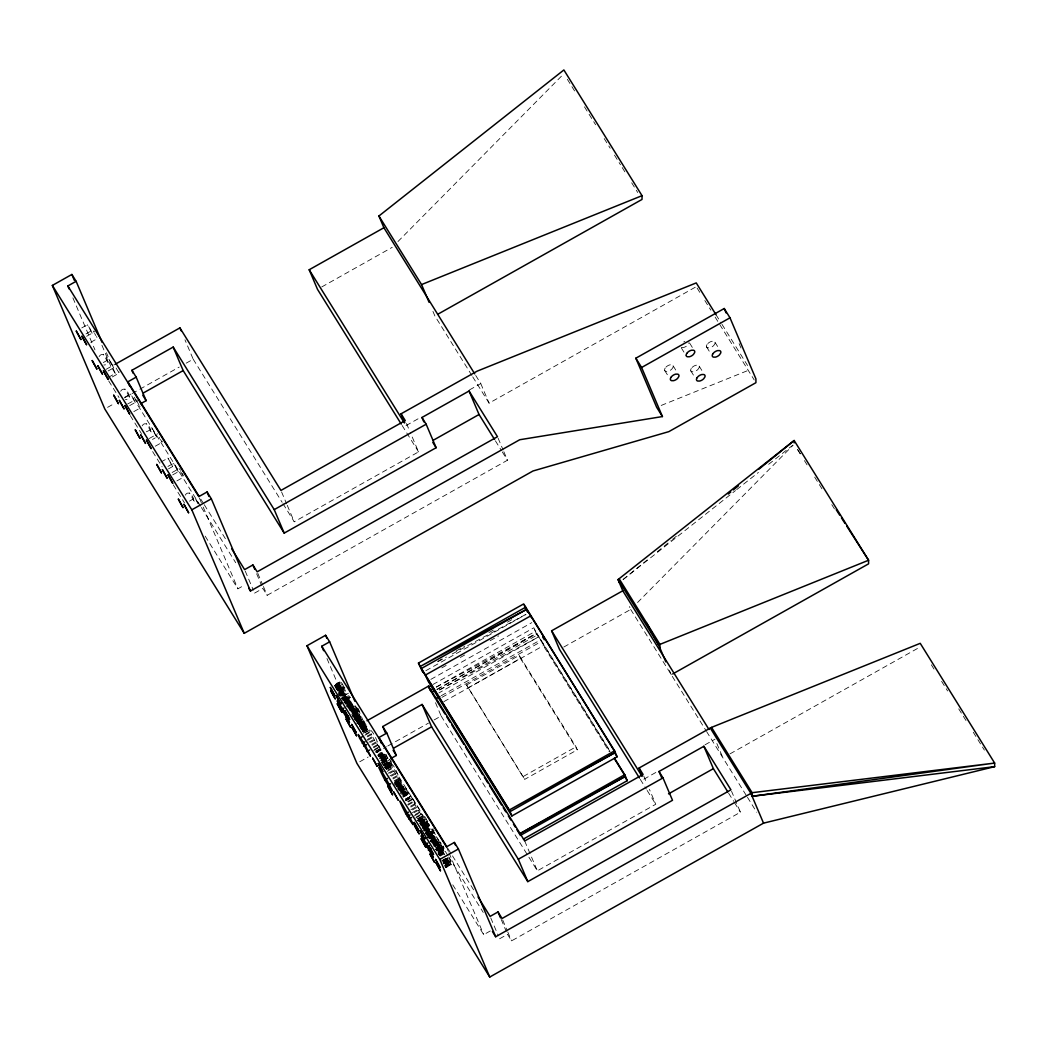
<?xml version="1.0" encoding="UTF-8"?>
<svg xmlns="http://www.w3.org/2000/svg" width="1047" height="1047" viewBox="0 0 1047 1047"><rect width="100%" height="100%" fill="white"/><g stroke="black" fill="none" stroke-linecap="round" stroke-linejoin="round"><path stroke-width="0.75" stroke-dasharray="5 3.75" d="M397.952 241.543L562.736 74.874M637.558 602.509L793.024 445.263M623.096 579.488L647.177 559.936M657.307 551.704L671.245 540.37M672.514 539.349L676.323 536.26M623.122 579.554L735.452 490.598M736.735 489.59L758.434 472.406M768.642 464.318L792.893 445.119M81.784 327.907L87.398 324.753L89.963 328.588L92.162 333.182L86.548 336.336M85.998 333.875L93.013 329.936M90.762 342.304L96.376 339.149M99.112 356.582C103.692 348.9 112.605 365.167 103.875 365.01M103.326 362.55L108.94 359.396L111.506 363.244L113.704 367.824L108.077 370.991M106.127 369.316L114.555 364.578M108.351 377.365L115.262 373.478L106.428 352.669M112.291 376.959L119.319 373.007L118.481 372.038M120.654 391.238C125.221 383.555 134.147 399.81 125.404 399.666M124.855 397.206L130.469 394.052L133.034 397.886L135.233 402.48L129.619 405.634M107.579 407.348L114.594 403.409M124.423 397.886L138.466 389.994M139.866 389.196L179.168 367.104M186.183 363.165L193.198 359.213L184.966 339.817M321.73 286.957L392.232 247.328M127.669 403.972L136.123 399.47M133.833 411.602L139.447 408.448M142.183 425.88C146.2 418.46 154.655 432.633 148.347 433.523M146.344 431.783L152.378 429.008L156.723 437.057L152.509 439.426M149.158 438.536L157.574 433.811M155.322 446.179L162.337 442.24L161.513 441.258M160.872 462.041L168.017 458.141L172.65 466.517L168.436 468.886M167.913 466.465L173.527 463.311L176.092 467.158L178.291 471.739L172.663 474.893M172.14 472.472L179.286 468.572M176.904 480.9L183.919 476.961M185.254 495.179C189.271 487.758 197.726 501.932 191.418 502.822M189.468 501.16L195.082 497.992L198.812 504M406.04 425.579L420.135 417.648M469.488 389.903L480.769 383.568L475.6 375.258M472.721 376.828L489.08 403.147L696.242 286.682M283.004 503.699L294.233 521.772L418.538 451.885L410.306 432.49M205.173 536.143L237.905 588.807L244.815 584.92M254.591 593.112L262.876 588.453L267.142 595.311L507.455 460.222L503.712 451.401M335.537 684.398L340.89 681.401M335.563 684.62L340.916 681.61M334.608 685.536L341.296 681.78L341.702 682.369L335.014 686.125M334.412 685.864L341.1 682.094L345.471 689.332L344.515 687.238L337.828 690.994M334.739 686.57L341.427 682.814M335.524 686.924L342.212 683.168L342.788 684.11L335.969 687.853M335.184 687.473L341.872 683.704M335.943 687.643C343.704 676.297 350.562 706.306 341.414 684.686M336.349 688.023L341.688 685.026M335.721 688.481L342.408 684.725M336.754 688.612L342.107 685.602M336.467 689.057L343.39 685.157M336.309 689.554L342.997 685.785M337.265 689.41L342.618 686.4M336.925 689.947L342.264 686.95M337.291 689.986L343.979 686.23M338.246 689.842L343.599 686.832M337.841 690.353L343.194 687.356M337.461 690.968L342.801 687.958M338.822 690.798L344.175 687.787M338.443 691.4L343.796 688.389M339.385 691.282L344.96 688.141M339.333 691.583L344.685 688.586M338.403 692.918L345.288 688.847M338.678 693.258L345.471 689.332M338.809 693.31L345.497 689.554M339.568 693.48L344.921 690.47M338.835 694.449L345.523 690.693M338.862 694.671L345.654 690.745M338.678 695.129L345.929 691.072M339.045 695.156L345.732 691.4M339.66 695.417L346.348 691.661M340.144 695.404L347.395 691.36M340.419 695.745L345.876 692.564M340.17 696.216L346.858 692.46M341.165 696.006L347.84 692.25L348.376 693.271L341.702 697.027M342.081 696.412L348.769 692.656M341.348 698.205L348.036 694.449M341.243 698.467L347.931 694.711L350.104 697.289M340.942 698.846L348.271 694.855M341.309 699.056L347.931 694.711M343.272 698.519L349.96 694.763M342.33 699.501L349.58 695.378M343.141 699.592L348.481 696.582L347.997 695.3M342.474 700.299L349.161 696.53M343.468 700.09L350.156 696.334L350.666 697.119L343.979 700.888M343.822 700.011C350.745 691.648 356.7 718.648 347.957 697.812M343.848 700.221L347.853 697.969M344.227 700.391L348.232 698.14M344.031 700.705L350.941 696.674M344.005 701.49L351.269 697.394M344.358 701.425L351.072 697.708M344.764 701.634L350.117 698.624M344.659 701.791L351.347 698.035M343.809 702.524L349.148 699.514M344.803 702.315L348.808 700.063M344.777 703.178L350.13 700.168M345.34 703.335L349.345 701.084M345.196 703.885L350.549 700.875L348.481 696.582M346.321 703.767L350.339 701.516M345.929 704.395L349.934 702.144M346.91 704.84L350.928 702.576M346.308 705.717L351.661 702.707M347.447 705.848L351.465 703.597M346.622 706.581L351.975 703.584L350.549 700.875M347.107 706.398L351.111 704.147M347.892 706.738L351.91 704.487M351.622 704.932L347.617 707.196L325.552 655.173M348.023 707.772L352.237 705.207M348.298 708.099L352.42 705.691M348.429 708.165L354.606 704.736L360.233 716.462L354.881 719.459M349.541 708.675L353.546 706.424L360.233 716.462M349.057 709.238L355.849 705.312L349.24 709.722M349.436 709.408L356.124 705.639M349.842 709.984L356.53 706.228M349.567 710.429L356.255 706.673L360.299 713.19L359.343 711.096L352.656 714.852M437.751 661.338L443.431 658.144M456.23 650.946L464.763 646.156M488.936 632.558L494.629 629.365M507.429 622.167L513.109 618.973M350.352 710.782L357.04 707.026M351.347 710.573L356.7 707.563M351.151 711.463L355.155 709.212M350.928 711.738L357.616 707.968L358.218 709.015L358.807 710.088L352.119 713.845M351.884 711.594L357.236 708.583M425.867 670.695L525.411 614.746M351.53 712.771L358.218 709.015M352.473 712.654L357.825 709.644M352.263 713.295L357.616 710.285M351.74 714.447L358.427 710.691M352.682 714.002L356.7 711.751M353.65 714.656L359.003 711.646M352.8 715.376C356.922 708.361 365.717 723.49 357.289 723.477M352.695 715.546L356.805 713.125M353.075 715.716L357.092 713.452M352.878 716.03L359.788 711.999M352.826 716.2L359.514 712.444M352.708 716.868L360.116 712.706M353.205 716.737L359.919 713.02M353.52 717.116L360.299 713.19M353.637 717.169L360.325 713.413M354.985 716.881L357.668 715.376L356.713 713.282M441.808 667.868L447.488 664.675M460.287 657.477L465.98 654.283M490.153 640.685L498.686 635.895M354.318 717.588L359.671 714.578M354.567 718.046L359.147 715.415M354.187 718.648L358.205 716.397L357.668 715.376M354.815 718.87L360.155 715.873M354.54 719.315L359.88 716.305M354.776 719.721L358.794 717.457L361.294 721.226M355.771 720.153L359.775 717.902M355.378 720.755L359.396 718.504M356.307 721.161L360.312 718.909M430.841 679.385L531.811 622.638M357.302 720.964L359.972 719.459M356.909 721.383L362.668 718.766L366.869 726.526L362.864 728.791M356.935 721.605L362.393 718.425M356.752 722.064L362.668 718.766M357.119 722.09L362.288 718.595M357.721 722.351L363.073 719.341M356.87 723.084L361.084 720.519M357.446 722.796L362.799 719.786L362.471 719.08M357.158 723.425L361.267 721.003M356.896 723.896L363.584 720.14M357.891 723.699L363.244 720.689L362.799 719.786M358.676 724.079C365.429 715.114 371.554 742.65 362.786 721.671M358.807 724.092L364.16 721.095M358.427 724.707L363.78 721.697L363.244 720.689M358.859 724.563L362.864 722.312M359.461 724.838L363.479 722.574M359.186 725.283L365.639 721.488M360.351 725.021L364.369 722.77L366.869 726.526M432.856 684.542L533.826 627.781L538.38 637.021L438.85 692.97M359.972 725.636L363.99 723.372M359.631 726.173L363.636 723.922M360.011 726.212L365.351 723.202M359.618 726.814L364.971 723.817M360.548 726.579L364.565 724.328M360.168 727.194L364.173 724.943M360.548 727.22L365.887 724.223M360.194 727.77L365.547 724.76M361.15 727.626L365.167 725.375M360.757 728.254L366.332 725.113M360.705 728.568L366.057 725.558M361.32 728.83L366.659 725.82M361.11 729.144L366.463 726.147M361.359 729.301L365.377 727.05M436.311 687.002L535.855 631.053M361.49 729.314L366.843 726.304M362.275 729.707L366.293 727.456M361.935 730.256L365.953 728.005M362.72 730.61L366.738 728.346M362.445 731.055L366.45 728.791M437.227 689.175L536.771 633.213L610.165 751.301M363.047 731.316L367.065 729.065M436.821 689.711L536.352 633.749L533.826 627.781M362.851 731.631L366.869 729.379M362.969 731.801C373.072 721.592 376.907 744.325 381.2 750.202L377.195 752.453M363.126 731.958L369.251 728.594M363.623 732.036L368.897 728.45M363.296 733.24L369.984 729.484M365.442 732.586L369.46 730.322L368.976 729.039M365.73 734.039L371.07 731.042M364.984 735.23L370.324 732.233L369.46 730.322M367.078 736.159L372.431 733.149M367.51 736.866L371.515 734.614L370.324 732.233M441.284 695.705L540.828 639.743L543.367 645.711L609.275 751.759M367.288 739.457L373.975 735.688M441.991 697.341L541.521 641.379M367.602 740.334L372.954 737.324L371.515 734.614M466.569 684.987L519.181 655.409L576.007 746.838L577.277 749.822L524.665 779.4L466.569 684.987L524.665 779.4M368.897 742.244L375.585 738.475M370.507 742.415L374.525 740.164L381.2 750.202M467.839 687.971L520.451 658.393L519.181 655.409M443.823 701.673L543.367 645.711M371.803 744.325L377.156 741.328M372.117 745.202L376.135 742.951M373.242 747.034L378.582 744.037M373.661 747.741L377.666 745.49M374.42 749.43L379.773 746.419M373.674 750.62L379.027 747.61M375.297 751.327L380.65 748.317M376.109 751.419L380.113 749.168M359.736 761.771L368.151 757.033M375.781 752.623L386.408 746.773M387.809 745.988L428.511 723.097M434.125 719.943L441.14 716.004L434.178 699.592M563.796 647.046L630.7 609.446L629.469 606.566M376.841 752.296L380.859 750.045M377.875 755.123C385.649 743.776 392.507 773.798 383.359 752.178M377.915 755.345L383.254 752.335M378.294 755.515L383.634 752.505M378.085 755.829L383.438 752.819M378.7 756.091L384.04 753.081M378.412 756.536L383.765 753.539M379.21 756.889L384.55 753.879M380.205 756.68L384.21 754.429M379.786 757.845L385.126 754.835M379.394 758.447L384.746 755.437M380.388 758.879L385.741 755.882M381.33 758.761L385.335 756.51M380.977 759.952L386.33 756.942M380.598 760.567L385.937 757.557M381.514 760.973L386.867 757.963M382.116 761.182L388.803 757.426L382.142 761.405M381.959 761.863L389.209 757.806M381.684 762.308L389.013 758.12M381.605 762.91L388.28 759.14M382.09 762.897L389.34 758.839L389.785 759.729L381.762 764.245M382.364 763.224L387.822 760.057M382.103 763.695L390.138 759.193M382.692 764.65L390.714 760.135L391.316 761.182L383.294 765.697M383.634 764.506L390.322 760.75L391.526 762.857L384.275 766.98M383.189 765.946C393.894 754.612 397.716 777.712 402.179 783.941L397.114 786.572M384.236 765.579L390.911 761.81M384.589 765.789L389.877 762.19M385.217 766.011L391.905 762.255M385.087 767.071L390.426 764.061L389.942 762.779M384.419 767.778L391.107 764.022M385.414 767.569L390.753 764.559M386.199 767.922L392.887 764.166M385.361 768.537L392.049 764.781M385.924 768.367L392.599 764.611M385.95 768.982L393.214 764.873M386.33 768.943L393.018 765.187M386.709 769.113L393.397 765.357M386.605 769.283L393.423 765.579M388.057 769.898L393.41 766.901M387.141 771.364L392.494 768.354L390.426 764.061M388.254 773.196L394.941 769.44M389.903 773.314L393.921 771.063L392.494 768.354M389.864 775.984L396.551 772.228M391.486 776.167L395.491 773.903L402.179 783.941M392.782 778.078L398.122 775.068M393.096 778.955L397.101 776.691M394.209 780.774L399.561 777.777M394.627 781.494L398.645 779.23M394.614 782.803C398.305 776.049 406.681 789.216 400.569 790.21M394.64 783.025L398.75 780.604M395.02 783.195L399.038 780.944M394.824 783.509L400.752 780.159M394.654 784.36L399.993 781.35M395.151 784.229L399.156 781.965L398.658 780.774M394.601 785.329L399.954 782.318M395.596 785.119L399.601 782.868L399.156 781.965M396.263 785.067L401.616 782.057M396.512 785.525L401.093 782.907M396.132 786.14L400.137 783.876L399.601 782.868M396.748 786.362L402.1 783.352M396.486 786.794L401.826 783.784M398.056 786.454L400.739 784.949L403.239 788.705M397.703 787.632L401.721 785.381M397.323 788.247L401.341 785.996M398.24 788.653L402.257 786.389M397.899 789.202L401.917 786.938M398.855 788.862L404.338 785.917L406.707 789.621L408.814 794.019L403.461 797.016M398.881 789.085L404.338 785.917M398.698 789.543L404.613 786.245M399.064 789.569L404.234 786.075M399.666 789.831L405.019 786.834M398.815 790.577L404.731 787.279L404.417 786.559M399.195 790.747L403.213 788.483M400.176 790.629L405.529 787.619M399.836 791.179L405.189 788.169L404.731 787.279M400.752 791.584L406.105 788.574M400.373 792.186L405.726 789.189L405.189 788.169M400.019 793.377L406.707 789.621M400.962 793.26L406.315 790.249L408.814 794.019M401.943 793.691L407.296 790.681M401.564 794.307L406.917 791.296M402.48 794.712L407.833 791.702M403.475 794.503L407.492 792.252M402.938 795.602L408.278 792.592M402.65 796.047L408.003 793.037M403.252 796.322L408.605 793.312M403.056 796.636L408.409 793.626M403.331 796.963L408.788 793.796M405.49 798.94L411.183 796.086L419.101 808.808L423.145 817.681L416.47 807.643L410.843 795.929M405.843 799.083L411.183 796.086M405.569 799.528L410.921 796.518M405.241 800.719L411.929 796.963M406.053 800.811L411.406 797.814M407.676 801.531L413.015 798.521M408.265 801.963L412.269 799.712M407.689 804.397L414.376 800.641M408.108 805.104L413.46 802.094M410.568 806.19L415.908 803.18M410.882 807.067L414.887 804.803M410.843 809.724L417.517 805.968M412.453 809.907L416.47 807.643M412.413 812.564L419.101 808.808M414.062 812.694L418.08 810.43M415.175 814.527L420.528 811.517M414.259 815.979L419.611 812.969M416.366 816.909L421.719 813.899M415.62 818.1L420.973 815.09M417.243 818.806L422.582 815.809M418.041 818.898L422.059 816.647M417.727 820.102L423.08 817.092M416.876 820.927L424.899 816.424M417.792 820.691L424.807 816.581L428.066 822.759L422.713 825.756M418.499 820.508L425.187 816.752M418.303 820.822L424.99 817.066M418.905 821.097L425.592 817.327M418.617 821.542L425.304 817.786M419.415 821.882L426.103 818.126L426.679 819.081L419.991 822.837M420.41 821.686L425.749 818.675M419.847 822.824C427.464 810.954 434.518 841.422 425.304 819.657M419.611 823.452L426.286 819.696M420.03 823.308L425.383 820.298M420.645 823.583L425.985 820.573M420.357 824.028L427.281 820.128L427.87 821.188L421.182 824.944M420.2 824.513L426.888 820.756M421.156 824.369L426.495 821.358M420.802 824.918L426.155 821.908M420.802 825.559L427.49 821.803M421.732 825.324L427.071 822.314M421.339 825.939L426.692 822.929M421.719 825.965L428.406 822.209M422.334 826.371L427.673 823.361M422.163 826.855L428.851 823.099L429.362 824.303L422.569 828.216M423.224 826.554L428.576 823.544L429.257 824.46M422.491 827.575L429.178 823.819M422.294 827.889L428.982 824.133M422.543 828.046L427.883 825.036M422.7 828.282L429.388 824.526M423.459 828.452L428.812 825.442M424.454 828.242L428.459 825.991M424.061 828.661L430.749 824.905M424.087 828.884L430.88 824.957M423.904 829.342L431.155 825.298M423.629 829.787L430.958 825.612M423.538 830.389L430.225 826.633M424.035 830.376L429.951 827.078M424.31 830.703L429.754 827.536M424.048 831.187L430.736 827.418M425.043 830.978L431.73 827.222M425.972 831.383L432.647 827.627M523.395 776.416L576.007 746.838M425.579 831.999L432.267 828.229L433.458 830.35L426.221 834.472M425.239 833.176L433.262 828.674M425.134 833.425L431.809 829.669L432.908 830.703L435.343 834.38L428.668 838.137M424.833 833.805L432.856 829.303M425.2 834.014L431.809 829.669M427.163 833.491L433.851 829.734M427.019 834.564L432.372 831.554L431.888 830.258M426.365 835.257L434.387 830.755M427.359 835.061L434.034 831.292L434.544 832.09L427.857 835.846M427.7 834.969C434.649 826.607 440.538 853.58 431.848 832.771M427.726 835.192L431.744 832.941M428.118 835.362L434.832 831.645M427.307 836.016L433.995 832.26M428.524 835.938L432.529 833.687M427.896 836.461L435.159 832.352M428.236 836.396L434.963 832.679M427.32 837.351L433.995 833.595M427.346 837.574L434.034 833.818M427.686 837.495L433.039 834.485M428.681 837.286L432.699 835.035M429.61 837.692L433.615 835.441M429.218 838.307L433.236 836.043M429.087 838.843L434.426 835.833L432.372 831.554M430.212 838.739L434.217 836.474M431.155 838.621L433.824 837.116M430.801 839.799L434.806 837.548M430.199 840.676L436.887 836.919L444.124 851.42L438.772 854.431M430.003 841.566L435.343 838.555M430.513 841.552L435.866 838.542L434.426 835.833M430.998 841.369L435.002 839.105M431.783 841.709L435.801 839.458M431.508 842.154L435.513 839.903M432.11 842.429L436.115 840.165M431.914 842.743L435.918 840.492M432.189 843.071L436.298 840.649M432.319 843.136L438.497 839.707M432.921 843.987L439.727 840.283L432.948 844.196M433.327 844.366L440.015 840.61M433.131 844.68L439.819 840.924L439.609 840.218M433.733 844.955L440.421 841.199L440.931 841.984L434.243 845.74M433.458 845.4L440.133 841.644L441.127 843.555L435.774 846.552M434.714 845.557L440.067 842.547M433.903 846.29L440.591 842.534M435.042 846.434L439.046 844.183L444.124 851.42M434.819 846.696L441.507 842.94M435.421 847.743L442.109 843.987M436.363 847.625L441.716 844.615L444.19 848.162L438.837 851.172M436.154 848.266L441.507 845.256M436.01 848.816L442.698 845.047L443.234 846.068L443.679 846.958L436.965 850.674M435.631 849.418L442.318 845.662M435.238 849.719L440.591 846.722M436.547 849.824L443.234 846.068M437.541 849.614L442.894 846.617M436.56 850.295L440.695 848.096L444.648 854.771M436.586 850.504L440.695 848.096M436.769 850.989L442.685 847.638M438.052 850.413L443.405 847.403M438.706 850.504L441.389 848.999M437.934 851.093L444.007 847.677M438.431 850.949L443.81 847.991M438.732 851.329L444.216 848.384M437.882 852.049L441.899 849.798M438.876 851.852L441.546 850.347L440.591 848.253M438.209 852.559L443.562 849.549M438.457 853.004L443.025 850.386M438.078 853.619L442.083 851.368L441.546 850.347M438.693 853.842L444.046 850.831M438.418 854.273L443.771 851.276M438.667 854.679L442.672 852.428L443.863 854.431M439.648 855.124L443.666 852.86M439.269 855.726L443.287 853.475M440.185 856.132L444.203 853.881M442.017 860.555L446.022 858.304M441.729 861L448.653 857.1L450.76 861.498L448.26 857.729M442.907 860.739L446.912 858.488M442.528 861.354L447.867 858.344L450.184 862.427L451.165 864.73L445.682 867.688M443.509 861.144L447.527 858.893L451.165 864.73M443.889 861.171L449.242 858.174M443.509 861.786L448.862 858.776M443.103 862.296L448.443 859.299M444.046 862.165L448.064 859.901M443.09 862.937L449.778 859.181M444.085 862.741L449.438 859.731M443.706 863.343L449.045 860.333M443.3 863.984L450.223 860.084M444.595 863.539L449.948 860.529M445.197 863.801L450.55 860.791M445.001 864.115L450.354 861.105M445.25 864.272L449.255 862.021M445.276 864.442L450.733 861.275M444.831 865.424L450.184 862.427M444.491 865.974L449.83 862.964M445.276 866.327L450.629 863.317M444.988 866.772L450.341 863.762M445.603 867.034L450.956 864.024M445.407 867.348L450.747 864.351M445.786 867.518L451.126 864.508M643.84 779.204L656.652 772.005M705.05 744.797L715.009 739.195M730.021 753.853L920.234 646.928M441.14 716.004L537.36 870.816L655.749 804.266L649.415 789.346M452.762 884.846L483.727 934.657L490.297 930.966M499.615 938.766L507.507 934.33L511.564 940.86L740.438 812.197L731.565 791.31M437.882 661.665L446.493 657.045M452.225 653.956L528.251 613.136M436.363 687.12L536.771 633.213M661.181 405.451L750.136 369.617M681.558 347.447L683.469 347.473A4.725 2.513 -31.9 0 0 687.657 345.13L688.821 343.377A5.013 2.67 -31.9 0 0 688.991 342.552M92.162 333.182L87.398 324.753M108.09 362.642L103.326 354.213M113.704 367.824L108.94 359.396M129.619 397.297L124.855 388.869M135.233 402.48L130.469 394.052M151.161 431.94L146.397 423.512M156.723 437.057L151.959 428.629M172.65 466.517L167.886 458.089M178.291 471.739L173.527 463.311M194.232 501.238L189.468 492.81M93.837 330.904L94.361 331.716M96.429 336.571L96.952 337.383M136.921 400.203L137.432 401.014M139.5 405.87L140.023 406.694M179.992 469.501L180.516 470.312M183.094 475.992L179.731 470.024M797.67 449.569L801.177 455.039M447.357 857.545L447.867 858.344M716.017 314.728L721.147 322.973M721.998 324.348L747.571 365.508M567.317 79.245L575.889 93.039M584.462 106.833L595.612 124.776M604.184 138.57L610.192 148.229M614.484 155.126L620.478 164.785M622.206 167.559L625.648 173.108M631.681 182.806L637.715 192.504M697.106 288.069L700.548 293.605M704.84 300.515L710.861 310.2M715.153 317.11L754.22 379.956M797.592 449.608L801.02 455.118M804.436 460.615L807.852 466.124M814.697 477.131L823.256 490.899M831.802 504.654L835.231 510.164M931.359 664.819L934.775 670.316M941.619 681.335L947.6 690.968M958.725 708.858L967.284 722.613M973.265 732.246L984.389 750.136M714.957 342.212L718.255 347.525M706.581 346.923L710.704 353.559M689.685 343.167L692.983 348.481M699.174 366.136L703.296 372.771M681.309 347.879L686.269 355.849M690.798 370.834L694.92 377.483M673.077 365.756L676.375 371.07M664.701 370.468L668.837 377.103M630.7 609.446L705.717 730.139M706.581 731.526L746.603 795.942M747.453 797.304L756.759 812.263M471.857 375.454L434.845 315.893L432.293 309.873M728.594 793.155L733.672 801.308M734.51 802.669L740.438 812.197M495.401 440.826L501.434 450.524M502.285 451.911L507.455 460.222M640.28 779.387L646.3 789.058M647.151 790.446L655.749 804.266M610.008 751.563L537.464 634.848L437.921 690.811L538.38 637.021L536.352 633.749M402.127 425.488L418.538 451.885M520.451 658.393L577.277 749.822M193.198 359.213L282.14 502.311M447.88 848.436L475.456 892.816M447.907 855.569L388.437 759.9L385.27 752.44M448.757 856.956L483.23 912.421M200.841 499.183L203.419 503.332M204.27 504.706L226.597 540.618M200.514 506.12L137.864 405.307L134.121 396.486M201.377 507.494L235.706 562.736M115.262 373.478L110.995 366.62L101.533 344.319M108.692 380.912L119.031 397.546M130.234 415.554L141.424 433.576M152.626 451.597L162.102 466.844M173.305 484.853L184.494 502.874M160.4 439.465L160.989 440.447M117.958 371.227L116.138 368.06M439.046 844.183L435.866 838.542M197.896 503.659L195.082 497.992M138.911 404.888L136.66 400.726M95.84 335.59L94.596 333.417M442.083 851.368L442.672 852.428M405.726 789.189L406.315 790.249M393.921 771.063L395.491 773.903M400.137 783.876L400.739 784.949M372.954 737.324L374.525 740.164M363.78 721.697L364.369 722.77M351.975 703.584L353.546 706.424M358.205 716.397L358.794 717.457M159.17 437.293L159.772 438.392M182.335 473.48L183.356 475.469M93.589 331.428L94.047 332.357M161.775 440.735L162.311 441.991M118.743 371.515L119.083 372.261M739.117 343.612L740.975 347.997M716.842 743.501L722.927 757.845M669.465 670.446L671.284 674.752M480.769 383.568L489.08 403.147M643.709 775.919L646.876 783.378M498.11 438.183L503.097 449.935M406.498 423.538L409.665 430.998M524.691 840.963L537.36 870.816M502.691 919.973L507.128 930.417M507.756 931.909L511.564 940.86M501.173 919.41L506.238 931.346M490.742 917.879L498.346 935.782M447.095 848.371L448.352 851.342M448.98 852.834L483.727 934.657M281.564 491.92L286.629 503.856M287.271 505.348L294.233 521.772M358.074 708.754L366.908 729.589L362.851 723.058L354.305 702.93M257.784 573.285L262.771 585.037M263.399 586.503L267.142 595.311M256.646 573.769L261.632 585.522M245.234 571.086L253.348 590.181M199.414 498.123L202.568 505.557M203.197 507.049L237.905 588.807M72.897 297.858L94.976 349.894M179.39 469.278L179.155 468.533M683.73 341.963A4.725 2.513 -31.9 0 1 684.843 341.44M665.198 368.06L664.753 368.937A5.013 2.67 -31.9 0 0 665.787 371.358L667.685 371.384A4.725 2.513 -31.9 0 0 671.873 369.041L673.038 367.288A5.013 2.67 -31.9 0 0 672.004 364.853L670.093 364.827A4.725 2.513 -31.9 0 0 665.905 367.183L665.198 368.06M691.295 368.426L690.837 369.303A5.013 2.67 -31.9 0 0 691.871 371.737L693.781 371.764A4.725 2.513 -31.9 0 0 697.969 369.408L699.121 367.654A5.013 2.67 -31.9 0 0 698.087 365.233L696.19 365.207A4.725 2.513 -31.9 0 0 692.002 367.562L691.295 368.426M707.078 344.515L706.62 345.392A5.013 2.67 -31.9 0 0 707.654 347.826L709.565 347.853A4.725 2.513 -31.9 0 0 713.753 345.497L714.905 343.743A5.013 2.67 -31.9 0 0 713.871 341.322L711.96 341.296A4.725 2.513 -31.9 0 0 707.772 343.638L707.078 344.515"/><path stroke-width="1.5" d="M728.28 494.04L730.806 491.985M733.345 489.931L738.41 485.808M758.682 469.344L794.163 440.512L868.591 560.237L868.591 563.836L672.697 673.954M248.754 588.257L250.455 591.005L519.718 439.74L662.437 416.562L656.652 407.27L635.83 358.205L724.223 308.512L729.995 317.804L755.921 378.909L755.921 382.692L668.837 431.639L532.988 470.993L244.239 633.317L104.779 408.932L52.35 285.425L71.863 274.458L76.13 281.303L102.004 342.264M69.102 288.946L67.846 285.962L76.13 281.303M115.209 364.251L179.901 327.881L280.936 490.428L405.241 420.554L401.053 413.814L477.105 371.175L696.242 282.912L716.017 314.728M401.263 424.1L317.503 289.338L309.192 269.746L383.909 227.736L378.922 215.996L563.875 69.953L642.02 195.671L642.02 199.44L437.685 314.309M133.152 373.229L131.909 370.285L173.187 347.067L274.222 509.627L284.195 533.119L436.128 447.723L426.155 424.218L421.967 417.478L469.069 391.002L497.482 436.717L257.169 571.819L252.903 564.961L244.618 569.62L231.74 548.903M129.749 386.212L127.878 381.802L136.175 377.142L131.909 370.285M143.308 392.991L183.173 370.573L173.187 347.067M140.625 403.749L146.148 400.648L136.175 377.142M250.455 591.005L211.337 498.83L207.07 491.972L198.786 496.631L67.846 285.962M244.239 633.317L191.81 509.81L211.337 498.83M274.222 509.627L426.155 424.218M433.327 440.211L479.042 414.507L469.069 391.002M662.437 416.562L641.602 367.497L729.995 317.804M642.06 775.002L639.089 768.001L711.528 727.39L920.234 643.329L994.65 763.067L994.65 766.653L763.525 823.151L489.747 977.047L356.922 763.355L306.993 645.724L325.591 635.28L329.648 641.811L354.907 701.32M323.654 650.711L321.756 646.248L329.648 641.811M338.652 704.5L337.226 700.718L343.913 710.756L349.528 722.469L338.652 704.5L341.335 702.995M418.46 663.065L423.027 672.292L418.46 663.065L523.683 603.91L615.283 752.479L510.046 811.634L422.098 670.132M341.283 709.591L343.953 708.086M525.712 607.168L420.488 666.324L526.641 609.341L614.576 750.83L617.115 756.798L511.891 815.953L428.001 680.995L425.462 675.027L530.698 615.872L531.392 617.508M342.853 712.431L345.523 710.939M526.641 609.341L421.404 668.496L509.352 809.985L511.891 815.953M345.994 717.758L348.677 716.253M367.039 720.702L428.472 686.151L524.691 840.963L643.08 774.427L639.089 768.001M431.443 685.34L428.589 686.937L435.604 698.899L439.871 696.504M433.471 688.599L430.618 690.209L433.497 688.664M431.547 692.368L434.387 690.771M359.631 738.24L358.205 734.457L364.88 744.496L370.507 756.209L359.631 738.24L362.301 736.735M639.429 778L559.53 649.454L551.612 630.791L622.782 590.783L618.031 579.593L794.163 440.512L794.176 442.907M385.296 732.52L382.77 726.539L422.085 704.435L518.304 859.247L527.806 881.626L672.501 800.288L663 777.908L659.008 771.495L703.872 746.275L730.937 789.818L502.063 918.481L498.006 911.95L490.114 916.387L478.047 896.965M362.249 743.331L364.919 741.826M363.819 746.184L366.502 744.679M381.474 743.488L378.935 737.52L386.827 733.083L382.77 726.539M366.974 751.51L369.643 750.005M393.672 748.134L431.586 726.814L422.085 704.435M391.068 758.421L396.329 755.463L386.827 733.083M384.799 779.923C409.521 819.356 363.191 737.153 384.799 779.923L387.469 778.418M387.94 785.25L390.623 783.745M405.765 813.663C430.487 853.096 384.17 770.893 405.765 813.663L408.448 812.158M407.375 816.451L410.058 814.946M408.919 818.99L411.589 817.485M422.543 839.472L421.116 835.689L427.791 845.714L433.419 857.441L422.543 839.472L425.213 837.966M425.161 844.563L427.843 843.057M426.744 847.403L429.414 845.897M428.354 850.19L431.024 848.685M614.576 750.83L509.352 809.985L615.283 752.479M711.528 727.39L752.112 792.697L752.126 796.283L994.65 763.067L752.112 792.697L495.676 936.751L458.416 848.973L454.359 842.442L446.454 846.879L321.756 646.248M489.747 977.047L439.819 859.43L458.416 848.973M516.917 829.734L519.482 833.87L624.719 774.715L614.445 758.185M520.189 835.506L625.412 776.351L614.288 758.447M523.448 839.04L627.245 780.682L624.719 774.715M518.304 859.247L663 777.908M668.51 793.875L713.373 768.655L703.872 746.275M519.482 833.87L625.412 776.351M378.922 215.996L421.561 284.575L642.02 195.671M752.126 796.283L994.65 766.653M836.2 509.693L839.694 515.15M841.448 517.885L844.942 523.356M846.696 526.078L868.591 560.237L658.628 644.913L618.031 579.593M635.83 358.205L641.602 367.497M710.259 727.992L750.856 793.299L763.525 823.151M622.782 590.783L708.989 729.497M383.909 227.736L474.736 373.871M713.373 768.655L727.757 791.794M479.042 414.507L494.537 439.439M551.612 630.791L642.125 776.429M432.777 442.331L436.128 447.723M526.222 609.878L527.57 612.05M542.647 636.982L544.361 639.743M613.686 751.288L617.115 756.798M624.679 776.547L627.245 780.682M309.192 269.746L404.325 422.818M436.455 700.273L445.014 714.041M446.729 716.802L450.158 722.312M451.859 725.061L463.847 744.338M465.562 747.1L482.68 774.649M484.395 777.398L487.81 782.907M489.525 785.656L501.513 804.947M503.227 807.695L505.793 811.831M508.358 815.966L510.923 820.089M513.501 824.225L515.203 826.973M431.586 726.814L527.806 881.626M183.173 370.573L284.195 533.119M393.083 750.241L396.329 755.463M378.935 737.52L447.017 847.049M492.43 931.529L495.676 936.751M306.993 645.724L439.819 859.43M142.732 395.164L146.148 400.648M127.878 381.802L199.126 496.422M52.35 285.425L191.81 509.81M646.352 622.533L658.628 644.913L665.813 661.848M724.223 308.512L726.081 312.896M659.008 771.495L661.547 777.463M429.1 302.347L421.561 284.575M524.325 605.402L525.594 608.386M421.967 417.478L423.839 421.889M401.053 413.814L404.796 422.635M428.472 686.151L430.369 690.627M498.006 911.95L500.531 917.918M454.359 842.442L455.615 845.413M325.591 635.28L326.86 638.277M179.901 327.881L181.17 330.865M252.903 564.961L254.774 569.359M207.07 491.972L208.968 496.435M71.863 274.458L74.389 280.4M659.885 647.884L659.885 644.298L619.287 578.991L619.287 582.577M670.983 377.352L670.525 378.229A5.013 2.67 -31.9 0 0 671.559 380.663L673.47 380.689A4.725 2.513 -31.9 0 0 677.658 378.333L678.809 376.58A5.013 2.67 -31.9 0 0 677.775 374.159L675.865 374.119A4.725 2.513 -31.9 0 0 671.677 376.475L670.983 377.352M686.767 353.441L686.308 354.318A5.013 2.67 -31.9 0 0 687.342 356.752L689.253 356.778A4.725 2.513 -31.9 0 0 693.441 354.423L694.593 352.669A5.013 2.67 -31.9 0 0 693.559 350.235L691.648 350.208A4.725 2.513 -31.9 0 0 687.46 352.564L686.767 353.441M697.066 377.731L696.621 378.608A5.013 2.67 -31.9 0 0 697.655 381.029L699.553 381.056A4.725 2.513 -31.9 0 0 703.741 378.7L704.906 376.959A5.013 2.67 -31.9 0 0 703.872 374.525L701.961 374.499A4.725 2.513 -31.9 0 0 697.773 376.855L697.066 377.731M712.85 353.807L712.405 354.684A5.013 2.67 -31.9 0 0 713.426 357.119L715.337 357.145A4.725 2.513 -31.9 0 0 719.525 354.789L720.689 353.048A5.013 2.67 -31.9 0 0 719.655 350.614L717.745 350.588A4.725 2.513 -31.9 0 0 713.557 352.944L712.85 353.807M76.3 331.114L80.933 339.49L76.3 331.114M81.915 336.296L86.548 344.672L81.915 336.296M92.215 360.574L96.848 368.963L92.215 360.574M97.829 365.756L102.462 374.145L97.829 365.756M103.444 370.939L108.077 379.328L103.444 370.939M113.757 395.229L118.39 403.605L113.757 395.229M119.371 400.412L124.004 408.788L119.371 400.412M124.986 405.595L129.619 413.971L124.986 405.595M135.299 429.872L139.918 438.261L135.299 429.872M140.861 434.989L145.494 443.365L140.861 434.989M146.475 440.172L151.108 448.548L146.475 440.172M156.788 464.449L161.421 472.838L156.788 464.449M162.416 469.671L167.049 478.06L162.416 469.671M168.057 474.893L172.69 483.269L168.057 474.893M178.37 499.17L183.003 507.559L178.37 499.17M183.984 504.353L188.604 512.742L183.984 504.353M330.315 687.46L334.804 695.561L330.315 687.46M330.721 690.706L335.197 698.807L330.721 690.706M336.296 696.006L340.785 704.108L336.296 696.006M337.265 703.82L341.741 711.921L337.265 703.82M345.144 711.332L349.633 719.42L345.144 711.332M346.112 719.132L350.601 727.233L346.112 719.132M351.687 724.445L356.176 732.547L351.687 724.445M352.093 727.678L356.569 735.779L352.093 727.678M372.667 758.185L377.142 766.286L372.667 758.185M378.242 763.499L382.718 771.587L378.242 763.499M388.057 786.624L392.546 794.725L388.057 786.624M393.633 791.925L398.122 800.026L393.633 791.925M414.206 822.432L418.695 830.533L414.206 822.432M414.599 825.664L419.088 833.765L414.599 825.664M420.187 830.978L424.663 839.079L420.187 830.978M421.143 838.791L425.632 846.892L421.143 838.791M429.034 846.29L433.523 854.391L429.034 846.29M430.003 854.103L434.479 862.204L430.003 854.103M435.578 859.417L440.067 867.518L435.578 859.417M435.971 862.649L440.46 870.751L435.971 862.649"/></g></svg>
